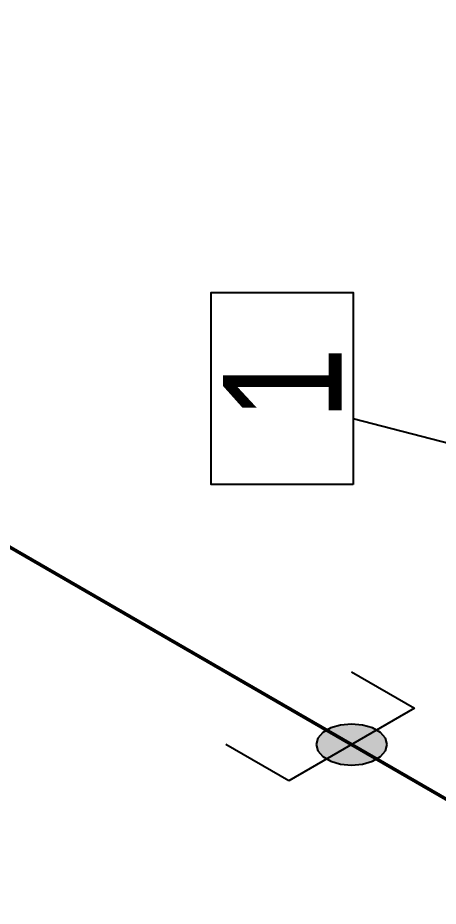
# Model space of a CAD drawing. Header units: millimetres. Extents: x 0 to 594, y 0 to 420.
# Drawn here: x 271.42 to 280.3, y 128.07 to 146.82 of the extents above; entities that cross this region are included whole.
import ezdxf
from ezdxf import colors
from ezdxf.entities.mleader import LeaderData, LeaderLine
from ezdxf.enums import TextEntityAlignment as Align
from ezdxf.math import Vec2, Vec3

# ---------------------------------------------------------------- set-up
doc = ezdxf.new("R2010")
doc.units = ezdxf.units.MM
doc.header["$LTSCALE"] = 0.25
for name, color, linetype in [('밸브', 4, 'Continuous'), ('용접', 1, 'Continuous'), ('주석', 7, 'Continuous'), ('치수', 1, 'Continuous')]:
    doc.layers.add(name, color=color, linetype=linetype)
doc.layers.add('파이프 작은 보어', color=30, linetype='Continuous', lineweight=50)
doc.styles.add('AdskIsoAnnotation', font='arial.ttf', dxfattribs={"width": 0.8, "height": 1})
doc.styles.add('AdskIsoMetric', font='arial.ttf', dxfattribs={"width": 0.8, "height": 2.5})
doc.styles.add('AdskIsoMetric-30', font='arial.ttf', dxfattribs={"width": 0.8, "height": 2.5})
doc.styles.add('AdskIsoMetric30', font='arial.ttf', dxfattribs={"width": 0.8, "oblique": 30, "height": 2.5})
doc.styles.get("Standard").update_dxf_attribs({"font": 'arial.ttf'})
doc.dimstyles.new('AdskIsoMetric', dxfattribs={"dimtxt": 2.5, "dimasz": 2.5, "dimexe": 1, "dimexo": 2, "dimgap": 0.8, "dimtad": 1, "dimdec": 0, "dimrnd": 1, "dimzin": 0, "dimdsep": 46, "dimtxsty": 'AdskIsoMetric', "dimcen": 0, "dimclrt": 7, "dimadec": 0, "dimazin": 0, "dimtfac": 1, "dimtdec": 0, "dimtmove": 1, "dimatfit": 3, "dimfxl": 0, "dimfrac": 2, "dimtolj": 1, "dimtzin": 0, "dimarcsym": 0})

# ---------------------------------------------------------------- blocks, each defined once
blk = doc.blocks.new('볼 밸브-2-IsoRight')
at = {"color": 0, "linetype": 'ByBlock', "lineweight": -2, "extrusion": (-0.707107, -0.408248, 0.57735)}
for p, q in [((-0.3536, 0), (-0.3536, 0.4082)), ((-0.3536, 0.4082), (-0.1006, 0.1163)), ((-0.1006, -0.0002), (-0.3536, 0)), ((0.3536, 0), (0.1007, -0.0001)), ((0.3536, -0.4082), (0.3536, 0)), ((0.1125, -0.065), (0.1125, -0.065)), ((0.1006, -0.1163), (0.3536, -0.4082))]:
    blk.add_line(p, q, dxfattribs=at)
at = {"linetype": 'ByBlock'}
for start_param, end_param in [(-2.356194, 0.785398), (0.785398, 3.926991)]:
    blk.add_ellipse((0, 0), major_axis=(-0.0796, 0.1378), ratio=0.57735, start_param=start_param, end_param=end_param, dxfattribs=at)
blk = doc.blocks.new('*D75')
at = {"layer": 'Defpoints', "color": 0}
for p in [(249.425, 146.211), (238.202, 139.731), (283.77, 128.422)]:
    blk.add_point(p, dxfattribs=at)
at = {"layer": '치수', "color": 0, "lineweight": -2}
for p, q in [((247.425, 145.056), (237.202, 139.154)), ((268.615, 122.172), (240.367, 138.481)), ((281.77, 127.268), (269.78, 120.345))]:
    blk.add_line(p, q, dxfattribs=at)
at = {"layer": '치수', "color": 0}
for points in [[(240.576, 138.842), (240.159, 138.12), (238.202, 139.731)], [(268.823, 122.533), (268.407, 121.812), (270.78, 120.922)]]:
    blk.add_solid(points, dxfattribs=at)
at = {"layer": '치수', "color": 7, "insert": (258.297, 130.746), "char_height": 2.5, "attachment_point": 5, "rotation": 330, "style": 'AdskIsoMetric30'}
blk.add_mtext('\\A1;359', dxfattribs=at)
blk = doc.blocks.new('*D106')
at = {"layer": 'Defpoints', "color": 0}
for p in [(272.843, 245.086), (251.193, 232.586), (254.728, 139.936)]:
    blk.add_point(p, dxfattribs=at)
at = {"layer": '치수', "color": 0, "lineweight": -2}
for p, q in [((253.193, 233.741), (273.843, 245.664)), ((272.843, 152.895), (272.843, 242.586)), ((256.728, 141.091), (273.843, 150.972))]:
    blk.add_line(p, q, dxfattribs=at)
at = {"layer": '치수', "color": 0}
for points in [[(272.427, 242.586), (273.26, 242.586), (272.843, 245.086)], [(272.427, 152.895), (273.26, 152.895), (272.843, 150.395)]]:
    blk.add_solid(points, dxfattribs=at)
at = {"layer": '치수', "color": 7, "insert": (270.576, 190.336), "char_height": 2.5, "attachment_point": 5, "rotation": 90, "style": 'AdskIsoMetric-30'}
blk.add_mtext('\\A1;1885', dxfattribs=at)
blk = doc.blocks.new('티-2-Iso2DSkew0')
at = {"color": 0, "linetype": 'ByBlock', "lineweight": -2, "extrusion": (-0.707107, -0.408248, 0.57735)}
for p, q in [((0, 0), (0, 6.124)), ((0, 0), (-5.303, 3.062)), ((0, -6.124), (0, 0))]:
    blk.add_line(p, q, dxfattribs=at)
blk = doc.blocks.new('SocketWeld-1-IsoLeft')
blk.add_hatch(color=256).paths.add_polyline_path([(-0.0294, -0.0234), (-0.0291, -0.0234), (-0.0288, -0.0235), (-0.0285, -0.0236), (-0.0283, -0.0237), (-0.028, -0.0238), (-0.0277, -0.0239), (-0.0274, -0.0239), (-0.0271, -0.024), (-0.0268, -0.0241), (-0.0265, -0.0242), (-0.0263, -0.0243), (-0.026, -0.0244), (-0.0257, -0.0244), (-0.0254, -0.0245), (-0.0251, -0.0246), (-0.0248, -0.0247), (-0.0246, -0.0248), (-0.0243, -0.0249), (-0.024, -0.0249), (-0.0237, -0.025), (-0.0234, -0.0251), (-0.0231, -0.0252), (-0.0228, -0.0253), (-0.0226, -0.0254), (-0.0223, -0.0254), (-0.022, -0.0255), (-0.0217, -0.0256), (-0.0214, -0.0257), (-0.0211, -0.0258), (-0.0209, -0.0259), (-0.0206, -0.0259), (-0.0203, -0.026), (-0.02, -0.0261), (-0.0197, -0.0262), (-0.0194, -0.0263), (-0.0191, -0.0264), (-0.0189, -0.0265), (-0.0186, -0.0265), (-0.0183, -0.0266), (-0.018, -0.0267), (-0.0177, -0.0268), (-0.0174, -0.0269), (-0.0172, -0.027), (-0.0169, -0.027), (-0.0166, -0.0271), (-0.0163, -0.0272), (-0.016, -0.0273), (-0.0157, -0.0274), (-0.0155, -0.0275), (-0.0155, -0.0275), (-0.0151, -0.0275), (-0.0148, -0.0275), (-0.0145, -0.0275), (-0.0142, -0.0276), (-0.0139, -0.0276), (-0.0136, -0.0276), (-0.0132, -0.0277), (-0.0129, -0.0277), (-0.0126, -0.0277), (-0.0123, -0.0277), (-0.012, -0.0278), (-0.0117, -0.0278), (-0.0114, -0.0278), (-0.011, -0.0279), (-0.0107, -0.0279), (-0.0104, -0.0279), (-0.0101, -0.0279), (-0.0098, -0.028), (-0.0095, -0.028), (-0.0091, -0.028), (-0.0088, -0.0281), (-0.0085, -0.0281), (-0.0082, -0.0281), (-0.0079, -0.0281), (-0.0076, -0.0282), (-0.0073, -0.0282), (-0.0069, -0.0282), (-0.0066, -0.0283), (-0.0063, -0.0283), (-0.006, -0.0283), (-0.0057, -0.0283), (-0.0054, -0.0284), (-0.005, -0.0284), (-0.0047, -0.0284), (-0.0044, -0.0285), (-0.0041, -0.0285), (-0.0038, -0.0285), (-0.0035, -0.0286), (-0.0032, -0.0286), (-0.0028, -0.0286), (-0.0025, -0.0286), (-0.0022, -0.0287), (-0.0019, -0.0287), (-0.0016, -0.0287), (-0.0013, -0.0288), (-0.0009, -0.0288), (-0.0006, -0.0288), (-0.0003, -0.0288), (0, -0.0289), (0, -0.0289), (0.0003, -0.0288), (0.0006, -0.0288), (0.0009, -0.0288), (0.0013, -0.0288), (0.0016, -0.0287), (0.0019, -0.0287), (0.0022, -0.0287), (0.0025, -0.0286), (0.0028, -0.0286), (0.0032, -0.0286), (0.0035, -0.0286), (0.0038, -0.0285), (0.0041, -0.0285), (0.0044, -0.0285), (0.0047, -0.0284), (0.005, -0.0284), (0.0054, -0.0284), (0.0057, -0.0283), (0.006, -0.0283), (0.0063, -0.0283), (0.0066, -0.0283), (0.0069, -0.0282), (0.0073, -0.0282), (0.0076, -0.0282), (0.0079, -0.0281), (0.0082, -0.0281), (0.0085, -0.0281), (0.0088, -0.0281), (0.0091, -0.028), (0.0095, -0.028), (0.0098, -0.028), (0.0101, -0.0279), (0.0104, -0.0279), (0.0107, -0.0279), (0.011, -0.0279), (0.0114, -0.0278), (0.0117, -0.0278), (0.012, -0.0278), (0.0123, -0.0277), (0.0126, -0.0277), (0.0129, -0.0277), (0.0132, -0.0277), (0.0136, -0.0276), (0.0139, -0.0276), (0.0142, -0.0276), (0.0145, -0.0275), (0.0148, -0.0275), (0.0151, -0.0275), (0.0155, -0.0275), (0.0155, -0.0275), (0.0157, -0.0274), (0.016, -0.0273), (0.0163, -0.0272), (0.0166, -0.0271), (0.0169, -0.027), (0.0172, -0.027), (0.0174, -0.0269), (0.0177, -0.0268), (0.018, -0.0267), (0.0183, -0.0266), (0.0186, -0.0265), (0.0189, -0.0265), (0.0191, -0.0264), (0.0194, -0.0263), (0.0197, -0.0262), (0.02, -0.0261), (0.0203, -0.026), (0.0206, -0.0259), (0.0209, -0.0259), (0.0211, -0.0258), (0.0214, -0.0257), (0.0217, -0.0256), (0.022, -0.0255), (0.0223, -0.0254), (0.0226, -0.0254), (0.0228, -0.0253), (0.0231, -0.0252), (0.0234, -0.0251), (0.0237, -0.025), (0.024, -0.0249), (0.0243, -0.0249), (0.0246, -0.0248), (0.0248, -0.0247), (0.0251, -0.0246), (0.0254, -0.0245), (0.0257, -0.0244), (0.026, -0.0244), (0.0263, -0.0243), (0.0265, -0.0242), (0.0268, -0.0241), (0.0271, -0.024), (0.0274, -0.0239), (0.0277, -0.0239), (0.028, -0.0238), (0.0283, -0.0237), (0.0285, -0.0236), (0.0288, -0.0235), (0.0291, -0.0234), (0.0294, -0.0234), (0.0294, -0.0234), (0.0296, -0.0232), (0.0298, -0.0231), (0.0301, -0.023), (0.0303, -0.0228), (0.0305, -0.0227), (0.0307, -0.0226), (0.031, -0.0224), (0.0312, -0.0223), (0.0314, -0.0222), (0.0316, -0.0221), (0.0319, -0.0219), (0.0321, -0.0218), (0.0323, -0.0217), (0.0325, -0.0215), (0.0328, -0.0214), (0.033, -0.0213), (0.0332, -0.0211), (0.0335, -0.021), (0.0337, -0.0209), (0.0339, -0.0207), (0.0341, -0.0206), (0.0344, -0.0205), (0.0346, -0.0204), (0.0348, -0.0202), (0.035, -0.0201), (0.0353, -0.02), (0.0355, -0.0198), (0.0357, -0.0197), (0.0359, -0.0196), (0.0362, -0.0194), (0.0364, -0.0193), (0.0366, -0.0192), (0.0368, -0.0191), (0.0371, -0.0189), (0.0373, -0.0188), (0.0375, -0.0187), (0.0377, -0.0185), (0.038, -0.0184), (0.0382, -0.0183), (0.0384, -0.0181), (0.0386, -0.018), (0.0389, -0.0179), (0.0391, -0.0177), (0.0393, -0.0176), (0.0395, -0.0175), (0.0398, -0.0174), (0.04, -0.0172), (0.0402, -0.0171), (0.0405, -0.017), (0.0405, -0.017), (0.0406, -0.0168), (0.0407, -0.0166), (0.0409, -0.0165), (0.041, -0.0163), (0.0412, -0.0161), (0.0413, -0.016), (0.0415, -0.0158), (0.0416, -0.0157), (0.0418, -0.0155), (0.0419, -0.0153), (0.042, -0.0152), (0.0422, -0.015), (0.0423, -0.0148), (0.0425, -0.0147), (0.0426, -0.0145), (0.0428, -0.0143), (0.0429, -0.0142), (0.0431, -0.014), (0.0432, -0.0138), (0.0433, -0.0137), (0.0435, -0.0135), (0.0436, -0.0134), (0.0438, -0.0132), (0.0439, -0.013), (0.0441, -0.0129), (0.0442, -0.0127), (0.0444, -0.0125), (0.0445, -0.0124), (0.0447, -0.0122), (0.0448, -0.012), (0.0449, -0.0119), (0.0451, -0.0117), (0.0452, -0.0115), (0.0454, -0.0114), (0.0455, -0.0112), (0.0457, -0.0111), (0.0458, -0.0109), (0.046, -0.0107), (0.0461, -0.0106), (0.0462, -0.0104), (0.0464, -0.0102), (0.0465, -0.0101), (0.0467, -0.0099), (0.0468, -0.0097), (0.047, -0.0096), (0.0471, -0.0094), (0.0473, -0.0092), (0.0474, -0.0091), (0.0476, -0.0089), (0.0476, -0.0089), (0.0476, -0.0087), (0.0477, -0.0086), (0.0477, -0.0084), (0.0478, -0.0082), (0.0478, -0.008), (0.0479, -0.0078), (0.0479, -0.0076), (0.048, -0.0075), (0.048, -0.0073), (0.0481, -0.0071), (0.0481, -0.0069), (0.0482, -0.0067), (0.0482, -0.0066), (0.0483, -0.0064), (0.0483, -0.0062), (0.0484, -0.006), (0.0484, -0.0058), (0.0485, -0.0056), (0.0485, -0.0055), (0.0486, -0.0053), (0.0486, -0.0051), (0.0487, -0.0049), (0.0487, -0.0047), (0.0488, -0.0046), (0.0488, -0.0044), (0.0489, -0.0042), (0.0489, -0.004), (0.049, -0.0038), (0.049, -0.0036), (0.0491, -0.0035), (0.0491, -0.0033), (0.0492, -0.0031), (0.0492, -0.0029), (0.0493, -0.0027), (0.0493, -0.0025), (0.0494, -0.0024), (0.0494, -0.0022), (0.0495, -0.002), (0.0495, -0.0018), (0.0496, -0.0016), (0.0496, -0.0015), (0.0497, -0.0013), (0.0497, -0.0011), (0.0498, -0.0009), (0.0498, -0.0007), (0.0499, -0.0005), (0.0499, -0.0004), (0.05, -0.0002), (0.05, 0), (0.05, 0), (0.05, 0.0002), (0.0499, 0.0004), (0.0499, 0.0005), (0.0498, 0.0007), (0.0498, 0.0009), (0.0497, 0.0011), (0.0497, 0.0013), (0.0496, 0.0015), (0.0496, 0.0016), (0.0495, 0.0018), (0.0495, 0.002), (0.0494, 0.0022), (0.0494, 0.0024), (0.0493, 0.0025), (0.0493, 0.0027), (0.0492, 0.0029), (0.0492, 0.0031), (0.0491, 0.0033), (0.0491, 0.0035), (0.049, 0.0036), (0.049, 0.0038), (0.0489, 0.004), (0.0489, 0.0042), (0.0488, 0.0044), (0.0488, 0.0046), (0.0487, 0.0047), (0.0487, 0.0049), (0.0486, 0.0051), (0.0486, 0.0053), (0.0485, 0.0055), (0.0485, 0.0056), (0.0484, 0.0058), (0.0484, 0.006), (0.0483, 0.0062), (0.0483, 0.0064), (0.0482, 0.0066), (0.0482, 0.0067), (0.0481, 0.0069), (0.0481, 0.0071), (0.048, 0.0073), (0.048, 0.0075), (0.0479, 0.0076), (0.0479, 0.0078), (0.0478, 0.008), (0.0478, 0.0082), (0.0477, 0.0084), (0.0477, 0.0086), (0.0476, 0.0087), (0.0476, 0.0089), (0.0476, 0.0089), (0.0474, 0.0091), (0.0473, 0.0092), (0.0471, 0.0094), (0.047, 0.0096), (0.0468, 0.0097), (0.0467, 0.0099), (0.0465, 0.0101), (0.0464, 0.0102), (0.0462, 0.0104), (0.0461, 0.0106), (0.046, 0.0107), (0.0458, 0.0109), (0.0457, 0.0111), (0.0455, 0.0112), (0.0454, 0.0114), (0.0452, 0.0115), (0.0451, 0.0117), (0.0449, 0.0119), (0.0448, 0.012), (0.0447, 0.0122), (0.0445, 0.0124), (0.0444, 0.0125), (0.0442, 0.0127), (0.0441, 0.0129), (0.0439, 0.013), (0.0438, 0.0132), (0.0436, 0.0134), (0.0435, 0.0135), (0.0433, 0.0137), (0.0432, 0.0138), (0.0431, 0.014), (0.0429, 0.0142), (0.0428, 0.0143), (0.0426, 0.0145), (0.0425, 0.0147), (0.0423, 0.0148), (0.0422, 0.015), (0.042, 0.0152), (0.0419, 0.0153), (0.0418, 0.0155), (0.0416, 0.0157), (0.0415, 0.0158), (0.0413, 0.016), (0.0412, 0.0161), (0.041, 0.0163), (0.0409, 0.0165), (0.0407, 0.0166), (0.0406, 0.0168), (0.0405, 0.017), (0.0405, 0.017), (0.0402, 0.0171), (0.04, 0.0172), (0.0398, 0.0174), (0.0395, 0.0175), (0.0393, 0.0176), (0.0391, 0.0177), (0.0389, 0.0179), (0.0386, 0.018), (0.0384, 0.0181), (0.0382, 0.0183), (0.038, 0.0184), (0.0377, 0.0185), (0.0375, 0.0187), (0.0373, 0.0188), (0.0371, 0.0189), (0.0368, 0.0191), (0.0366, 0.0192), (0.0364, 0.0193), (0.0362, 0.0194), (0.0359, 0.0196), (0.0357, 0.0197), (0.0355, 0.0198), (0.0353, 0.02), (0.035, 0.0201), (0.0348, 0.0202), (0.0346, 0.0204), (0.0344, 0.0205), (0.0341, 0.0206), (0.0339, 0.0207), (0.0337, 0.0209), (0.0335, 0.021), (0.0332, 0.0211), (0.033, 0.0213), (0.0328, 0.0214), (0.0325, 0.0215), (0.0323, 0.0217), (0.0321, 0.0218), (0.0319, 0.0219), (0.0316, 0.0221), (0.0314, 0.0222), (0.0312, 0.0223), (0.031, 0.0224), (0.0307, 0.0226), (0.0305, 0.0227), (0.0303, 0.0228), (0.0301, 0.023), (0.0298, 0.0231), (0.0296, 0.0232), (0.0294, 0.0234), (0.0294, 0.0234), (0.0291, 0.0234), (0.0288, 0.0235), (0.0285, 0.0236), (0.0283, 0.0237), (0.028, 0.0238), (0.0277, 0.0239), (0.0274, 0.0239), (0.0271, 0.024), (0.0268, 0.0241), (0.0265, 0.0242), (0.0263, 0.0243), (0.026, 0.0244), (0.0257, 0.0244), (0.0254, 0.0245), (0.0251, 0.0246), (0.0248, 0.0247), (0.0246, 0.0248), (0.0243, 0.0249), (0.024, 0.0249), (0.0237, 0.025), (0.0234, 0.0251), (0.0231, 0.0252), (0.0228, 0.0253), (0.0226, 0.0254), (0.0223, 0.0254), (0.022, 0.0255), (0.0217, 0.0256), (0.0214, 0.0257), (0.0211, 0.0258), (0.0209, 0.0259), (0.0206, 0.0259), (0.0203, 0.026), (0.02, 0.0261), (0.0197, 0.0262), (0.0194, 0.0263), (0.0191, 0.0264), (0.0189, 0.0265), (0.0186, 0.0265), (0.0183, 0.0266), (0.018, 0.0267), (0.0177, 0.0268), (0.0174, 0.0269), (0.0172, 0.027), (0.0169, 0.027), (0.0166, 0.0271), (0.0163, 0.0272), (0.016, 0.0273), (0.0157, 0.0274), (0.0155, 0.0275), (0.0155, 0.0275), (0.0151, 0.0275), (0.0148, 0.0275), (0.0145, 0.0275), (0.0142, 0.0276), (0.0139, 0.0276), (0.0136, 0.0276), (0.0132, 0.0277), (0.0129, 0.0277), (0.0126, 0.0277), (0.0123, 0.0277), (0.012, 0.0278), (0.0117, 0.0278), (0.0114, 0.0278), (0.011, 0.0279), (0.0107, 0.0279), (0.0104, 0.0279), (0.0101, 0.0279), (0.0098, 0.028), (0.0095, 0.028), (0.0091, 0.028), (0.0088, 0.0281), (0.0085, 0.0281), (0.0082, 0.0281), (0.0079, 0.0281), (0.0076, 0.0282), (0.0073, 0.0282), (0.0069, 0.0282), (0.0066, 0.0283), (0.0063, 0.0283), (0.006, 0.0283), (0.0057, 0.0283), (0.0054, 0.0284), (0.005, 0.0284), (0.0047, 0.0284), (0.0044, 0.0285), (0.0041, 0.0285), (0.0038, 0.0285), (0.0035, 0.0286), (0.0032, 0.0286), (0.0028, 0.0286), (0.0025, 0.0286), (0.0022, 0.0287), (0.0019, 0.0287), (0.0016, 0.0287), (0.0013, 0.0288), (0.0009, 0.0288), (0.0006, 0.0288), (0.0003, 0.0288), (0, 0.0289), (0, 0.0289), (-0.0003, 0.0288), (-0.0006, 0.0288), (-0.0009, 0.0288), (-0.0013, 0.0288), (-0.0016, 0.0287), (-0.0019, 0.0287), (-0.0022, 0.0287), (-0.0025, 0.0286), (-0.0028, 0.0286), (-0.0032, 0.0286), (-0.0035, 0.0286), (-0.0038, 0.0285), (-0.0041, 0.0285), (-0.0044, 0.0285), (-0.0047, 0.0284), (-0.005, 0.0284), (-0.0054, 0.0284), (-0.0057, 0.0283), (-0.006, 0.0283), (-0.0063, 0.0283), (-0.0066, 0.0283), (-0.0069, 0.0282), (-0.0073, 0.0282), (-0.0076, 0.0282), (-0.0079, 0.0281), (-0.0082, 0.0281), (-0.0085, 0.0281), (-0.0088, 0.0281), (-0.0091, 0.028), (-0.0095, 0.028), (-0.0098, 0.028), (-0.0101, 0.0279), (-0.0104, 0.0279), (-0.0107, 0.0279), (-0.011, 0.0279), (-0.0114, 0.0278), (-0.0117, 0.0278), (-0.012, 0.0278), (-0.0123, 0.0277), (-0.0126, 0.0277), (-0.0129, 0.0277), (-0.0132, 0.0277), (-0.0136, 0.0276), (-0.0139, 0.0276), (-0.0142, 0.0276), (-0.0145, 0.0275), (-0.0148, 0.0275), (-0.0151, 0.0275), (-0.0155, 0.0275), (-0.0155, 0.0275), (-0.0157, 0.0274), (-0.016, 0.0273), (-0.0163, 0.0272), (-0.0166, 0.0271), (-0.0169, 0.027), (-0.0172, 0.027), (-0.0174, 0.0269), (-0.0177, 0.0268), (-0.018, 0.0267), (-0.0183, 0.0266), (-0.0186, 0.0265), (-0.0189, 0.0265), (-0.0191, 0.0264), (-0.0194, 0.0263), (-0.0197, 0.0262), (-0.02, 0.0261), (-0.0203, 0.026), (-0.0206, 0.0259), (-0.0209, 0.0259), (-0.0211, 0.0258), (-0.0214, 0.0257), (-0.0217, 0.0256), (-0.022, 0.0255), (-0.0223, 0.0254), (-0.0226, 0.0254), (-0.0228, 0.0253), (-0.0231, 0.0252), (-0.0234, 0.0251), (-0.0237, 0.025), (-0.024, 0.0249), (-0.0243, 0.0249), (-0.0246, 0.0248), (-0.0248, 0.0247), (-0.0251, 0.0246), (-0.0254, 0.0245), (-0.0257, 0.0244), (-0.026, 0.0244), (-0.0263, 0.0243), (-0.0265, 0.0242), (-0.0268, 0.0241), (-0.0271, 0.024), (-0.0274, 0.0239), (-0.0277, 0.0239), (-0.028, 0.0238), (-0.0283, 0.0237), (-0.0285, 0.0236), (-0.0288, 0.0235), (-0.0291, 0.0234), (-0.0294, 0.0234), (-0.0294, 0.0234), (-0.0296, 0.0232), (-0.0298, 0.0231), (-0.0301, 0.023), (-0.0303, 0.0228), (-0.0305, 0.0227), (-0.0307, 0.0226), (-0.031, 0.0224), (-0.0312, 0.0223), (-0.0314, 0.0222), (-0.0316, 0.0221), (-0.0319, 0.0219), (-0.0321, 0.0218), (-0.0323, 0.0217), (-0.0325, 0.0215), (-0.0328, 0.0214), (-0.033, 0.0213), (-0.0332, 0.0211), (-0.0335, 0.021), (-0.0337, 0.0209), (-0.0339, 0.0207), (-0.0341, 0.0206), (-0.0344, 0.0205), (-0.0346, 0.0204), (-0.0348, 0.0202), (-0.035, 0.0201), (-0.0353, 0.02), (-0.0355, 0.0198), (-0.0357, 0.0197), (-0.0359, 0.0196), (-0.0362, 0.0194), (-0.0364, 0.0193), (-0.0366, 0.0192), (-0.0368, 0.0191), (-0.0371, 0.0189), (-0.0373, 0.0188), (-0.0375, 0.0187), (-0.0377, 0.0185), (-0.038, 0.0184), (-0.0382, 0.0183), (-0.0384, 0.0181), (-0.0386, 0.018), (-0.0389, 0.0179), (-0.0391, 0.0177), (-0.0393, 0.0176), (-0.0395, 0.0175), (-0.0398, 0.0174), (-0.04, 0.0172), (-0.0402, 0.0171), (-0.0405, 0.017), (-0.0405, 0.017), (-0.0406, 0.0168), (-0.0407, 0.0166), (-0.0409, 0.0165), (-0.041, 0.0163), (-0.0412, 0.0161), (-0.0413, 0.016), (-0.0415, 0.0158), (-0.0416, 0.0157), (-0.0418, 0.0155), (-0.0419, 0.0153), (-0.042, 0.0152), (-0.0422, 0.015), (-0.0423, 0.0148), (-0.0425, 0.0147), (-0.0426, 0.0145), (-0.0428, 0.0143), (-0.0429, 0.0142), (-0.0431, 0.014), (-0.0432, 0.0138), (-0.0433, 0.0137), (-0.0435, 0.0135), (-0.0436, 0.0134), (-0.0438, 0.0132), (-0.0439, 0.013), (-0.0441, 0.0129), (-0.0442, 0.0127), (-0.0444, 0.0125), (-0.0445, 0.0124), (-0.0447, 0.0122), (-0.0448, 0.012), (-0.0449, 0.0119), (-0.0451, 0.0117), (-0.0452, 0.0115), (-0.0454, 0.0114), (-0.0455, 0.0112), (-0.0457, 0.0111), (-0.0458, 0.0109), (-0.046, 0.0107), (-0.0461, 0.0106), (-0.0462, 0.0104), (-0.0464, 0.0102), (-0.0465, 0.0101), (-0.0467, 0.0099), (-0.0468, 0.0097), (-0.047, 0.0096), (-0.0471, 0.0094), (-0.0473, 0.0092), (-0.0474, 0.0091), (-0.0476, 0.0089), (-0.0476, 0.0089), (-0.0476, 0.0087), (-0.0477, 0.0086), (-0.0477, 0.0084), (-0.0478, 0.0082), (-0.0478, 0.008), (-0.0479, 0.0078), (-0.0479, 0.0076), (-0.048, 0.0075), (-0.048, 0.0073), (-0.0481, 0.0071), (-0.0481, 0.0069), (-0.0482, 0.0067), (-0.0482, 0.0066), (-0.0483, 0.0064), (-0.0483, 0.0062), (-0.0484, 0.006), (-0.0484, 0.0058), (-0.0485, 0.0056), (-0.0485, 0.0055), (-0.0486, 0.0053), (-0.0486, 0.0051), (-0.0487, 0.0049), (-0.0487, 0.0047), (-0.0488, 0.0046), (-0.0488, 0.0044), (-0.0489, 0.0042), (-0.0489, 0.004), (-0.049, 0.0038), (-0.049, 0.0036), (-0.0491, 0.0035), (-0.0491, 0.0033), (-0.0492, 0.0031), (-0.0492, 0.0029), (-0.0493, 0.0027), (-0.0493, 0.0025), (-0.0494, 0.0024), (-0.0494, 0.0022), (-0.0495, 0.002), (-0.0495, 0.0018), (-0.0496, 0.0016), (-0.0496, 0.0015), (-0.0497, 0.0013), (-0.0497, 0.0011), (-0.0498, 0.0009), (-0.0498, 0.0007), (-0.0499, 0.0005), (-0.0499, 0.0004), (-0.05, 0.0002), (-0.05, 0), (-0.05, 0), (-0.05, -0.0002), (-0.0499, -0.0004), (-0.0499, -0.0005), (-0.0498, -0.0007), (-0.0498, -0.0009), (-0.0497, -0.0011), (-0.0497, -0.0013), (-0.0496, -0.0015), (-0.0496, -0.0016), (-0.0495, -0.0018), (-0.0495, -0.002), (-0.0494, -0.0022), (-0.0494, -0.0024), (-0.0493, -0.0025), (-0.0493, -0.0027), (-0.0492, -0.0029), (-0.0492, -0.0031), (-0.0491, -0.0033), (-0.0491, -0.0035), (-0.049, -0.0036), (-0.049, -0.0038), (-0.0489, -0.004), (-0.0489, -0.0042), (-0.0488, -0.0044), (-0.0488, -0.0046), (-0.0487, -0.0047), (-0.0487, -0.0049), (-0.0486, -0.0051), (-0.0486, -0.0053), (-0.0485, -0.0055), (-0.0485, -0.0056), (-0.0484, -0.0058), (-0.0484, -0.006), (-0.0483, -0.0062), (-0.0483, -0.0064), (-0.0482, -0.0066), (-0.0482, -0.0067), (-0.0481, -0.0069), (-0.0481, -0.0071), (-0.048, -0.0073), (-0.048, -0.0075), (-0.0479, -0.0076), (-0.0479, -0.0078), (-0.0478, -0.008), (-0.0478, -0.0082), (-0.0477, -0.0084), (-0.0477, -0.0086), (-0.0476, -0.0087), (-0.0476, -0.0089), (-0.0476, -0.0089), (-0.0474, -0.0091), (-0.0473, -0.0092), (-0.0471, -0.0094), (-0.047, -0.0096), (-0.0468, -0.0097), (-0.0467, -0.0099), (-0.0465, -0.0101), (-0.0464, -0.0102), (-0.0462, -0.0104), (-0.0461, -0.0106), (-0.046, -0.0107), (-0.0458, -0.0109), (-0.0457, -0.0111), (-0.0455, -0.0112), (-0.0454, -0.0114), (-0.0452, -0.0115), (-0.0451, -0.0117), (-0.0449, -0.0119), (-0.0448, -0.012), (-0.0447, -0.0122), (-0.0445, -0.0124), (-0.0444, -0.0125), (-0.0442, -0.0127), (-0.0441, -0.0129), (-0.0439, -0.013), (-0.0438, -0.0132), (-0.0436, -0.0134), (-0.0435, -0.0135), (-0.0433, -0.0137), (-0.0432, -0.0138), (-0.0431, -0.014), (-0.0429, -0.0142), (-0.0428, -0.0143), (-0.0426, -0.0145), (-0.0425, -0.0147), (-0.0423, -0.0148), (-0.0422, -0.015), (-0.042, -0.0152), (-0.0419, -0.0153), (-0.0418, -0.0155), (-0.0416, -0.0157), (-0.0415, -0.0158), (-0.0413, -0.016), (-0.0412, -0.0161), (-0.041, -0.0163), (-0.0409, -0.0165), (-0.0407, -0.0166), (-0.0406, -0.0168), (-0.0405, -0.017), (-0.0405, -0.017), (-0.0402, -0.0171), (-0.04, -0.0172), (-0.0398, -0.0174), (-0.0395, -0.0175), (-0.0393, -0.0176), (-0.0391, -0.0177), (-0.0389, -0.0179), (-0.0386, -0.018), (-0.0384, -0.0181), (-0.0382, -0.0183), (-0.038, -0.0184), (-0.0377, -0.0185), (-0.0375, -0.0187), (-0.0373, -0.0188), (-0.0371, -0.0189), (-0.0368, -0.0191), (-0.0366, -0.0192), (-0.0364, -0.0193), (-0.0362, -0.0194), (-0.0359, -0.0196), (-0.0357, -0.0197), (-0.0355, -0.0198), (-0.0353, -0.02), (-0.035, -0.0201), (-0.0348, -0.0202), (-0.0346, -0.0204), (-0.0344, -0.0205), (-0.0341, -0.0206), (-0.0339, -0.0207), (-0.0337, -0.0209), (-0.0335, -0.021), (-0.0332, -0.0211), (-0.033, -0.0213), (-0.0328, -0.0214), (-0.0325, -0.0215), (-0.0323, -0.0217), (-0.0321, -0.0218), (-0.0319, -0.0219), (-0.0316, -0.0221), (-0.0314, -0.0222), (-0.0312, -0.0223), (-0.031, -0.0224), (-0.0307, -0.0226), (-0.0305, -0.0227), (-0.0303, -0.0228), (-0.0301, -0.023), (-0.0298, -0.0231), (-0.0296, -0.0232)], flags=0)
at = {"color": 0, "linetype": 'ByBlock', "lineweight": -2, "extrusion": (0, 0.816497, 0.57735)}
for p, q in [((0, 0.1021), (0.0884, 0.051)), ((0.0884, 0.051), (-0.0884, -0.051)), ((-0.0155, 0.0275), (-0.0294, 0.0234)), ((0, 0.0289), (-0.0155, 0.0275)), ((0.0155, 0.0275), (0, 0.0289)), ((0.0294, 0.0234), (0.0155, 0.0275)), ((-0.0405, 0.017), (-0.0476, 0.0089)), ((-0.0294, 0.0234), (-0.0405, 0.017)), ((0.0405, 0.017), (0.0294, 0.0234)), ((0.0476, 0.0089), (0.0405, 0.017)), ((-0.0476, 0.0089), (-0.05, 0)), ((-0.05, 0), (-0.0476, -0.0089)), ((0.05, 0), (0.0476, 0.0089)), ((0.0476, -0.0089), (0.05, 0)), ((-0.0884, -0.051), (-0.1768, 0)), ((-0.0476, -0.0089), (-0.0405, -0.017)), ((0.0405, -0.017), (0.0476, -0.0089)), ((-0.0405, -0.017), (-0.0294, -0.0234)), ((-0.0294, -0.0234), (-0.0155, -0.0275)), ((0.0155, -0.0275), (0.0294, -0.0234)), ((0.0294, -0.0234), (0.0405, -0.017)), ((-0.0155, -0.0275), (0, -0.0289)), ((0, -0.0289), (0.0155, -0.0275))]:
    blk.add_line(p, q, dxfattribs=at)
blk = doc.blocks.new('AnnoRect')
at = {"color": 0, "linetype": 'ByBlock', "lineweight": -2}
blk.add_wipeout([(-0.8095, -0.6), (-0.8095, 0.6), (0.8095, 0.6), (0.8095, -0.6)], dxfattribs=at)
blk.add_lwpolyline([(-0.8095, -0.6), (-0.8095, 0.6), (0.8095, 0.6), (0.8095, -0.6)], close=True, dxfattribs=at)
at = {"color": 0, "linetype": 'ByBlock', "lineweight": -2, "style": 'AdskIsoAnnotation', "width": 0.8}
blk.add_attdef('XX', text='', height=1, dxfattribs=at).set_placement((0, 0), align=Align.MIDDLE_CENTER)

msp = doc.modelspace()

# ---------------------------------------------------------------- linework, layer by layer
at = {"layer": '파이프 작은 보어'}
msp.add_lwpolyline([(278.467, 131.484), (257.316, 143.696)], dxfattribs=at)

# ---------------------------------------------------------------- block references
at = {"layer": '밸브', "xscale": 15, "yscale": 15, "zscale": 15, "rotation": 119.9999999997352}
msp.add_blockref('볼 밸브-2-IsoRight', (283.77, 149.185), dxfattribs=at)
at = {"layer": '용접', "xscale": 15, "yscale": 15, "zscale": 15}
msp.add_blockref('SocketWeld-1-IsoLeft', (278.467, 131.484), dxfattribs=at)
at = {"layer": '파이프 작은 보어'}
msp.add_blockref('티-2-Iso2DSkew0', (283.77, 128.422), dxfattribs=at)

# ---------------------------------------------------------------- dimensions: what is measured, and where the dimension line sits
at = {"layer": '치수'}
for base, p1, p2, angle, text, override, picture, middle in [((272.843, 245.086), (254.728, 139.936), (251.193, 232.586), 90, '1885', {"dimtad": 0, "dimlfac": 20.343186, "dimtxsty": 'AdskIsoMetric-30', "dimse1": 0, "dimse2": 0, "dimsd1": 0, "dimsd2": 0, "dimtmove": 1}, '*D106', (270.576, 190.336)), ((238.202, 139.731), (283.77, 128.422), (249.425, 146.211), 150, '359', {"dimtad": 0, "dimlfac": 9.303098, "dimtxsty": 'AdskIsoMetric30', "dimse1": 0, "dimse2": 0, "dimsd1": 0, "dimsd2": 0, "dimtmove": 1}, '*D75', (258.297, 130.746))]:
    dim = msp.add_linear_dim(base=base, p1=p1, p2=p2, angle=angle, text=text, dimstyle='AdskIsoMetric', override=override, dxfattribs=at)
    dim.commit()
    dim.dimension.update_dxf_attribs({"geometry": picture, "text_midpoint": middle, "dimtype": 160})

# ---------------------------------------------------------------- leaders
at = {"layer": '주석'}
ml = msp.add_multileader_mtext('Standard', dxfattribs=at)
ml.set_content('')
ml.set_leader_properties()
ml.build(insert=Vec2(0, 0))
ml.multileader.update_dxf_attribs({"dogleg_length": 0, "arrow_head_size": 0})
ctx = ml.context
ctx.base_point, ctx.arrow_head_size = Vec3(278.5, 138.357), 0
notes = []
notes.append((ctx, [(0, (1, 1, 0), (278.5, 138.357), (-1, 0), 0, [(0, [(283.77, 137)], 0, [])])]))
ctx.mtext, ml.multileader.dxf.content_type = None, 0
for ctx, leaders in notes:
    for number, flags, end, landing, length, lines in leaders:
        leader = LeaderData()
        leader.index, (leader.has_last_leader_line, leader.has_dogleg_vector, leader.attachment_direction) = number, flags
        leader.last_leader_point, leader.dogleg_vector, leader.dogleg_length = Vec3(end), Vec3(landing), length
        for number, points, colour, breaks in lines:
            line = LeaderLine()
            line.index, line.vertices, line.color, line.breaks = number, Vec3.list(points), colors.encode_raw_color(colour), breaks
            leader.lines.append(line)
        ctx.leaders.append(leader)

# ---------------------------------------------------------------- next in the draw order: block references
ref = msp.add_blockref('AnnoRect', (277, 139), dxfattribs=dict(at, xscale=2.500000000000001, yscale=2.500000000000001, zscale=2.500000000000001, rotation=89.9999999999594))
ref.add_attrib('XX_001', '1', (278.255, 138.327), dxfattribs={"layer": '0', "color": 0, "linetype": 'ByBlock', "lineweight": -2, "height": 2.5, "rotation": 90, "style": 'AdskIsoAnnotation', "width": 0.8})

doc.saveas('drawing.dxf')
